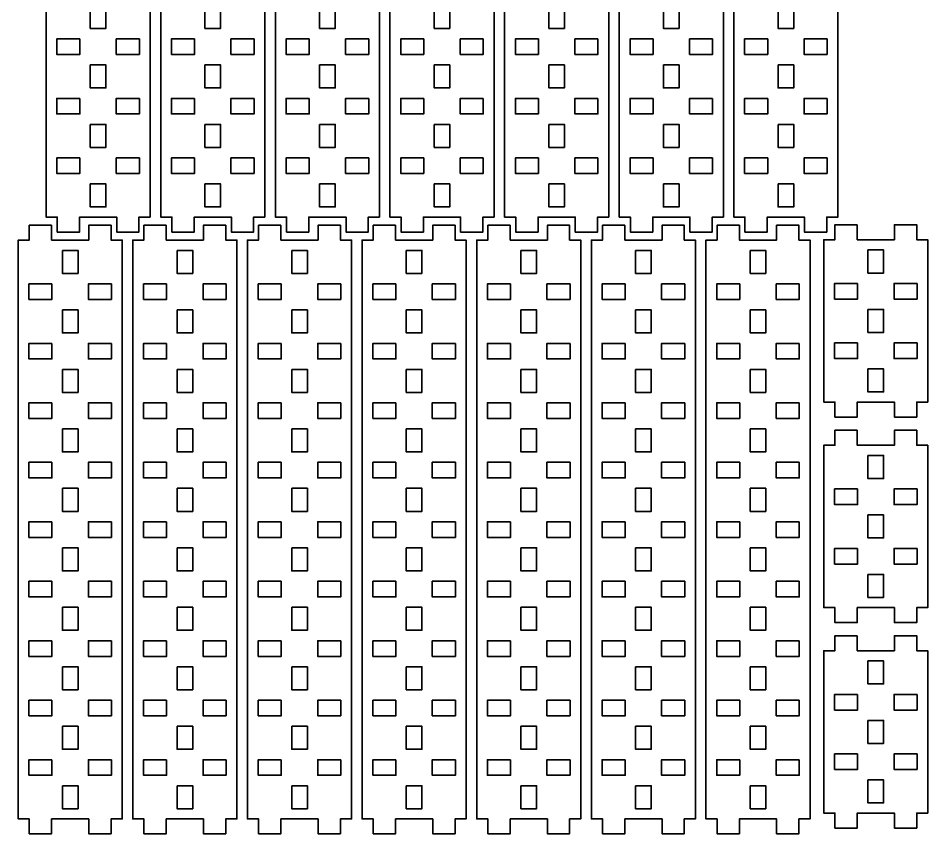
# Model space of a CAD drawing. Header units: inches. Extents: x 0 to 23.8, y 0 to 21.9.
# Drawn here: x 11.58 to 23.82, y 0 to 10.97 of the extents above; entities that cross this region are included whole.
import ezdxf

# ---------------------------------------------------------------- set-up
doc = ezdxf.new("R2010")
doc.units = ezdxf.units.IN
doc.header["$MEASUREMENT"] = 0
doc.layers.add('Layer 1', color=7, linetype='Continuous')

# ---------------------------------------------------------------- blocks, each defined once
blk = doc.blocks.new('block 3')
at = {"layer": 'Layer 1', "color": 7, "lineweight": 35, "true_color": 0xffffff}
for points in [[(19.887, 7.847), (20.097, 7.847), (20.097, 7.537), (19.887, 7.537), (19.887, 7.847)], [(19.747, 7.397), (19.747, 7.187), (19.437, 7.187), (19.437, 7.397), (19.747, 7.397)], [(20.547, 7.397), (20.547, 7.187), (20.237, 7.187), (20.237, 7.397), (20.547, 7.397)], [(19.887, 7.047), (20.097, 7.047), (20.097, 6.737), (19.887, 6.737), (19.887, 7.047)], [(19.747, 6.597), (19.747, 6.387), (19.437, 6.387), (19.437, 6.597), (19.747, 6.597)], [(20.547, 6.597), (20.547, 6.387), (20.237, 6.387), (20.237, 6.597), (20.547, 6.597)], [(19.887, 6.247), (20.097, 6.247), (20.097, 5.937), (19.887, 5.937), (19.887, 6.247)], [(19.747, 5.797), (19.747, 5.587), (19.437, 5.587), (19.437, 5.797), (19.747, 5.797)], [(20.547, 5.797), (20.547, 5.587), (20.237, 5.587), (20.237, 5.797), (20.547, 5.797)], [(19.887, 5.447), (20.097, 5.447), (20.097, 5.137), (19.887, 5.137), (19.887, 5.447)], [(19.747, 4.997), (19.747, 4.787), (19.437, 4.787), (19.437, 4.997), (19.747, 4.997)], [(20.547, 4.997), (20.547, 4.787), (20.237, 4.787), (20.237, 4.997), (20.547, 4.997)], [(19.887, 4.647), (20.097, 4.647), (20.097, 4.337), (19.887, 4.337), (19.887, 4.647)], [(19.747, 4.197), (19.747, 3.987), (19.437, 3.987), (19.437, 4.197), (19.747, 4.197)], [(20.547, 4.197), (20.547, 3.987), (20.237, 3.987), (20.237, 4.197), (20.547, 4.197)], [(19.887, 3.847), (20.097, 3.847), (20.097, 3.537), (19.887, 3.537), (19.887, 3.847)], [(19.747, 3.397), (19.747, 3.187), (19.437, 3.187), (19.437, 3.397), (19.747, 3.397)], [(20.547, 3.397), (20.547, 3.187), (20.237, 3.187), (20.237, 3.397), (20.547, 3.397)], [(19.887, 3.047), (20.097, 3.047), (20.097, 2.737), (19.887, 2.737), (19.887, 3.047)], [(19.747, 2.597), (19.747, 2.387), (19.437, 2.387), (19.437, 2.597), (19.747, 2.597)], [(20.547, 2.597), (20.547, 2.387), (20.237, 2.387), (20.237, 2.597), (20.547, 2.597)], [(19.887, 2.247), (20.097, 2.247), (20.097, 1.937), (19.887, 1.937), (19.887, 2.247)], [(19.747, 1.797), (19.747, 1.587), (19.437, 1.587), (19.437, 1.797), (19.747, 1.797)], [(20.547, 1.797), (20.547, 1.587), (20.237, 1.587), (20.237, 1.797), (20.547, 1.797)], [(19.887, 1.447), (20.097, 1.447), (20.097, 1.137), (19.887, 1.137), (19.887, 1.447)], [(19.747, 0.997), (19.747, 0.787), (19.437, 0.787), (19.437, 0.997), (19.747, 0.997)], [(20.547, 0.997), (20.547, 0.787), (20.237, 0.787), (20.237, 0.997), (20.547, 0.997)], [(19.887, 0.647), (20.097, 0.647), (20.097, 0.337), (19.887, 0.337), (19.887, 0.647)]]:
    blk.add_lwpolyline(points, dxfattribs=at)
blk = doc.blocks.new('block 2')
at = {"layer": 'Layer 1', "color": 7, "lineweight": 35, "true_color": 0xffffff}
blk.add_lwpolyline([(19.742, 8.185), (19.442, 8.185), (19.442, 7.985), (19.292, 7.985), (19.292, 0.2), (19.442, 0.2), (19.442, 0), (19.742, 0), (19.742, 0.2), (20.242, 0.2), (20.242, 0), (20.542, 0), (20.542, 0.2), (20.692, 0.2), (20.692, 7.985), (20.542, 7.985), (20.542, 8.185), (20.242, 8.185), (20.242, 7.985), (19.742, 7.985), (19.742, 8.185)], dxfattribs=at)
at = {"layer": 'Layer 1'}
blk.add_blockref('block 3', (0, 0), dxfattribs=at)
blk = doc.blocks.new('block 5')
at = {"layer": 'Layer 1', "color": 7, "lineweight": 35, "true_color": 0xffffff}
for points in [[(18.345, 7.847), (18.555, 7.847), (18.555, 7.537), (18.345, 7.537), (18.345, 7.847)], [(18.205, 7.397), (18.205, 7.187), (17.895, 7.187), (17.895, 7.397), (18.205, 7.397)], [(19.005, 7.397), (19.005, 7.187), (18.695, 7.187), (18.695, 7.397), (19.005, 7.397)], [(18.345, 7.047), (18.555, 7.047), (18.555, 6.737), (18.345, 6.737), (18.345, 7.047)], [(18.205, 6.597), (18.205, 6.387), (17.895, 6.387), (17.895, 6.597), (18.205, 6.597)], [(19.005, 6.597), (19.005, 6.387), (18.695, 6.387), (18.695, 6.597), (19.005, 6.597)], [(18.345, 6.247), (18.555, 6.247), (18.555, 5.937), (18.345, 5.937), (18.345, 6.247)], [(18.205, 5.797), (18.205, 5.587), (17.895, 5.587), (17.895, 5.797), (18.205, 5.797)], [(19.005, 5.797), (19.005, 5.587), (18.695, 5.587), (18.695, 5.797), (19.005, 5.797)], [(18.345, 5.447), (18.555, 5.447), (18.555, 5.137), (18.345, 5.137), (18.345, 5.447)], [(18.205, 4.997), (18.205, 4.787), (17.895, 4.787), (17.895, 4.997), (18.205, 4.997)], [(19.005, 4.997), (19.005, 4.787), (18.695, 4.787), (18.695, 4.997), (19.005, 4.997)], [(18.345, 4.647), (18.555, 4.647), (18.555, 4.337), (18.345, 4.337), (18.345, 4.647)], [(18.205, 4.197), (18.205, 3.987), (17.895, 3.987), (17.895, 4.197), (18.205, 4.197)], [(19.005, 4.197), (19.005, 3.987), (18.695, 3.987), (18.695, 4.197), (19.005, 4.197)], [(18.345, 3.847), (18.555, 3.847), (18.555, 3.537), (18.345, 3.537), (18.345, 3.847)], [(18.205, 3.397), (18.205, 3.187), (17.895, 3.187), (17.895, 3.397), (18.205, 3.397)], [(19.005, 3.397), (19.005, 3.187), (18.695, 3.187), (18.695, 3.397), (19.005, 3.397)], [(18.345, 3.047), (18.555, 3.047), (18.555, 2.737), (18.345, 2.737), (18.345, 3.047)], [(18.205, 2.597), (18.205, 2.387), (17.895, 2.387), (17.895, 2.597), (18.205, 2.597)], [(19.005, 2.597), (19.005, 2.387), (18.695, 2.387), (18.695, 2.597), (19.005, 2.597)], [(18.345, 2.247), (18.555, 2.247), (18.555, 1.937), (18.345, 1.937), (18.345, 2.247)], [(18.205, 1.797), (18.205, 1.587), (17.895, 1.587), (17.895, 1.797), (18.205, 1.797)], [(19.005, 1.797), (19.005, 1.587), (18.695, 1.587), (18.695, 1.797), (19.005, 1.797)], [(18.345, 1.447), (18.555, 1.447), (18.555, 1.137), (18.345, 1.137), (18.345, 1.447)], [(18.205, 0.997), (18.205, 0.787), (17.895, 0.787), (17.895, 0.997), (18.205, 0.997)], [(19.005, 0.997), (19.005, 0.787), (18.695, 0.787), (18.695, 0.997), (19.005, 0.997)], [(18.345, 0.647), (18.555, 0.647), (18.555, 0.337), (18.345, 0.337), (18.345, 0.647)]]:
    blk.add_lwpolyline(points, dxfattribs=at)
blk = doc.blocks.new('block 4')
at = {"layer": 'Layer 1', "color": 7, "lineweight": 35, "true_color": 0xffffff}
blk.add_lwpolyline([(18.2, 8.185), (17.9, 8.185), (17.9, 7.985), (17.75, 7.985), (17.75, 0.2), (17.9, 0.2), (17.9, 0), (18.2, 0), (18.2, 0.2), (18.7, 0.2), (18.7, 0), (19, 0), (19, 0.2), (19.15, 0.2), (19.15, 7.985), (19, 7.985), (19, 8.185), (18.7, 8.185), (18.7, 7.985), (18.2, 7.985), (18.2, 8.185)], dxfattribs=at)
at = {"layer": 'Layer 1'}
blk.add_blockref('block 5', (0, 0), dxfattribs=at)
blk = doc.blocks.new('block 7')
at = {"layer": 'Layer 1', "color": 7, "lineweight": 35, "true_color": 0xffffff}
for points in [[(20.262, 15.142), (20.472, 15.142), (20.472, 14.832), (20.262, 14.832), (20.262, 15.142)], [(20.122, 14.692), (20.122, 14.482), (19.812, 14.482), (19.812, 14.692), (20.122, 14.692)], [(20.922, 14.692), (20.922, 14.482), (20.612, 14.482), (20.612, 14.692), (20.922, 14.692)], [(20.262, 14.342), (20.472, 14.342), (20.472, 14.032), (20.262, 14.032), (20.262, 14.342)], [(20.122, 13.892), (20.122, 13.682), (19.812, 13.682), (19.812, 13.892), (20.122, 13.892)], [(20.922, 13.892), (20.922, 13.682), (20.612, 13.682), (20.612, 13.892), (20.922, 13.892)], [(20.262, 13.542), (20.472, 13.542), (20.472, 13.232), (20.262, 13.232), (20.262, 13.542)], [(20.122, 13.092), (20.122, 12.882), (19.812, 12.882), (19.812, 13.092), (20.122, 13.092)], [(20.922, 13.092), (20.922, 12.882), (20.612, 12.882), (20.612, 13.092), (20.922, 13.092)], [(20.262, 12.742), (20.472, 12.742), (20.472, 12.432), (20.262, 12.432), (20.262, 12.742)], [(20.122, 12.292), (20.122, 12.082), (19.812, 12.082), (19.812, 12.292), (20.122, 12.292)], [(20.922, 12.292), (20.922, 12.082), (20.612, 12.082), (20.612, 12.292), (20.922, 12.292)], [(20.262, 11.942), (20.472, 11.942), (20.472, 11.632), (20.262, 11.632), (20.262, 11.942)], [(20.122, 11.492), (20.122, 11.282), (19.812, 11.282), (19.812, 11.492), (20.122, 11.492)], [(20.922, 11.492), (20.922, 11.282), (20.612, 11.282), (20.612, 11.492), (20.922, 11.492)], [(20.262, 11.142), (20.472, 11.142), (20.472, 10.832), (20.262, 10.832), (20.262, 11.142)], [(20.122, 10.692), (20.122, 10.482), (19.812, 10.482), (19.812, 10.692), (20.122, 10.692)], [(20.922, 10.692), (20.922, 10.482), (20.612, 10.482), (20.612, 10.692), (20.922, 10.692)], [(20.262, 10.342), (20.472, 10.342), (20.472, 10.032), (20.262, 10.032), (20.262, 10.342)], [(20.122, 9.892), (20.122, 9.682), (19.812, 9.682), (19.812, 9.892), (20.122, 9.892)], [(20.922, 9.892), (20.922, 9.682), (20.612, 9.682), (20.612, 9.892), (20.922, 9.892)], [(20.262, 9.542), (20.472, 9.542), (20.472, 9.232), (20.262, 9.232), (20.262, 9.542)], [(20.122, 9.092), (20.122, 8.882), (19.812, 8.882), (19.812, 9.092), (20.122, 9.092)], [(20.922, 9.092), (20.922, 8.882), (20.612, 8.882), (20.612, 9.092), (20.922, 9.092)], [(20.262, 8.742), (20.472, 8.742), (20.472, 8.432), (20.262, 8.432), (20.262, 8.742)]]:
    blk.add_lwpolyline(points, dxfattribs=at)
blk = doc.blocks.new('block 6')
at = {"layer": 'Layer 1', "color": 7, "lineweight": 35, "true_color": 0xffffff}
blk.add_lwpolyline([(20.117, 15.479), (19.817, 15.479), (19.817, 15.279), (19.667, 15.279), (19.667, 8.294), (19.817, 8.294), (19.817, 8.094), (20.117, 8.094), (20.117, 8.294), (20.617, 8.294), (20.617, 8.094), (20.917, 8.094), (20.917, 8.294), (21.067, 8.294), (21.067, 15.279), (20.917, 15.279), (20.917, 15.479), (20.617, 15.479), (20.617, 15.279), (20.117, 15.279), (20.117, 15.479)], dxfattribs=at)
at = {"layer": 'Layer 1'}
blk.add_blockref('block 7', (0, 0), dxfattribs=at)
blk = doc.blocks.new('block 9')
at = {"layer": 'Layer 1', "color": 7, "lineweight": 35, "true_color": 0xffffff}
for points in [[(18.72, 15.142), (18.93, 15.142), (18.93, 14.832), (18.72, 14.832), (18.72, 15.142)], [(18.58, 14.692), (18.58, 14.482), (18.27, 14.482), (18.27, 14.692), (18.58, 14.692)], [(19.38, 14.692), (19.38, 14.482), (19.07, 14.482), (19.07, 14.692), (19.38, 14.692)], [(18.72, 14.342), (18.93, 14.342), (18.93, 14.032), (18.72, 14.032), (18.72, 14.342)], [(18.58, 13.892), (18.58, 13.682), (18.27, 13.682), (18.27, 13.892), (18.58, 13.892)], [(19.38, 13.892), (19.38, 13.682), (19.07, 13.682), (19.07, 13.892), (19.38, 13.892)], [(18.72, 13.542), (18.93, 13.542), (18.93, 13.232), (18.72, 13.232), (18.72, 13.542)], [(18.58, 13.092), (18.58, 12.882), (18.27, 12.882), (18.27, 13.092), (18.58, 13.092)], [(19.38, 13.092), (19.38, 12.882), (19.07, 12.882), (19.07, 13.092), (19.38, 13.092)], [(18.72, 12.742), (18.93, 12.742), (18.93, 12.432), (18.72, 12.432), (18.72, 12.742)], [(18.58, 12.292), (18.58, 12.082), (18.27, 12.082), (18.27, 12.292), (18.58, 12.292)], [(19.38, 12.292), (19.38, 12.082), (19.07, 12.082), (19.07, 12.292), (19.38, 12.292)], [(18.72, 11.942), (18.93, 11.942), (18.93, 11.632), (18.72, 11.632), (18.72, 11.942)], [(18.58, 11.492), (18.58, 11.282), (18.27, 11.282), (18.27, 11.492), (18.58, 11.492)], [(19.38, 11.492), (19.38, 11.282), (19.07, 11.282), (19.07, 11.492), (19.38, 11.492)], [(18.72, 11.142), (18.93, 11.142), (18.93, 10.832), (18.72, 10.832), (18.72, 11.142)], [(18.58, 10.692), (18.58, 10.482), (18.27, 10.482), (18.27, 10.692), (18.58, 10.692)], [(19.38, 10.692), (19.38, 10.482), (19.07, 10.482), (19.07, 10.692), (19.38, 10.692)], [(18.72, 10.342), (18.93, 10.342), (18.93, 10.032), (18.72, 10.032), (18.72, 10.342)], [(18.58, 9.892), (18.58, 9.682), (18.27, 9.682), (18.27, 9.892), (18.58, 9.892)], [(19.38, 9.892), (19.38, 9.682), (19.07, 9.682), (19.07, 9.892), (19.38, 9.892)], [(18.72, 9.542), (18.93, 9.542), (18.93, 9.232), (18.72, 9.232), (18.72, 9.542)], [(18.58, 9.092), (18.58, 8.882), (18.27, 8.882), (18.27, 9.092), (18.58, 9.092)], [(19.38, 9.092), (19.38, 8.882), (19.07, 8.882), (19.07, 9.092), (19.38, 9.092)], [(18.72, 8.742), (18.93, 8.742), (18.93, 8.432), (18.72, 8.432), (18.72, 8.742)]]:
    blk.add_lwpolyline(points, dxfattribs=at)
blk = doc.blocks.new('block 8')
at = {"layer": 'Layer 1', "color": 7, "lineweight": 35, "true_color": 0xffffff}
blk.add_lwpolyline([(18.575, 15.479), (18.275, 15.479), (18.275, 15.279), (18.125, 15.279), (18.125, 8.294), (18.275, 8.294), (18.275, 8.094), (18.575, 8.094), (18.575, 8.294), (19.075, 8.294), (19.075, 8.094), (19.375, 8.094), (19.375, 8.294), (19.525, 8.294), (19.525, 15.279), (19.375, 15.279), (19.375, 15.479), (19.075, 15.479), (19.075, 15.279), (18.575, 15.279), (18.575, 15.479)], dxfattribs=at)
at = {"layer": 'Layer 1'}
blk.add_blockref('block 9', (0, 0), dxfattribs=at)
blk = doc.blocks.new('block 85')
at = {"layer": 'Layer 1', "color": 7, "lineweight": 35, "true_color": 0xffffff}
for points in [[(16.803, 7.847), (17.013, 7.847), (17.013, 7.537), (16.803, 7.537), (16.803, 7.847)], [(16.663, 7.397), (16.663, 7.187), (16.353, 7.187), (16.353, 7.397), (16.663, 7.397)], [(17.463, 7.397), (17.463, 7.187), (17.153, 7.187), (17.153, 7.397), (17.463, 7.397)], [(16.803, 7.047), (17.013, 7.047), (17.013, 6.737), (16.803, 6.737), (16.803, 7.047)], [(16.663, 6.597), (16.663, 6.387), (16.353, 6.387), (16.353, 6.597), (16.663, 6.597)], [(17.463, 6.597), (17.463, 6.387), (17.153, 6.387), (17.153, 6.597), (17.463, 6.597)], [(16.803, 6.247), (17.013, 6.247), (17.013, 5.937), (16.803, 5.937), (16.803, 6.247)], [(16.663, 5.797), (16.663, 5.587), (16.353, 5.587), (16.353, 5.797), (16.663, 5.797)], [(17.463, 5.797), (17.463, 5.587), (17.153, 5.587), (17.153, 5.797), (17.463, 5.797)], [(16.803, 5.447), (17.013, 5.447), (17.013, 5.137), (16.803, 5.137), (16.803, 5.447)], [(16.663, 4.997), (16.663, 4.787), (16.353, 4.787), (16.353, 4.997), (16.663, 4.997)], [(17.463, 4.997), (17.463, 4.787), (17.153, 4.787), (17.153, 4.997), (17.463, 4.997)], [(16.803, 4.647), (17.013, 4.647), (17.013, 4.337), (16.803, 4.337), (16.803, 4.647)], [(16.663, 4.197), (16.663, 3.987), (16.353, 3.987), (16.353, 4.197), (16.663, 4.197)], [(17.463, 4.197), (17.463, 3.987), (17.153, 3.987), (17.153, 4.197), (17.463, 4.197)], [(16.803, 3.847), (17.013, 3.847), (17.013, 3.537), (16.803, 3.537), (16.803, 3.847)], [(16.663, 3.397), (16.663, 3.187), (16.353, 3.187), (16.353, 3.397), (16.663, 3.397)], [(17.463, 3.397), (17.463, 3.187), (17.153, 3.187), (17.153, 3.397), (17.463, 3.397)], [(16.803, 3.047), (17.013, 3.047), (17.013, 2.737), (16.803, 2.737), (16.803, 3.047)], [(16.663, 2.597), (16.663, 2.387), (16.353, 2.387), (16.353, 2.597), (16.663, 2.597)], [(17.463, 2.597), (17.463, 2.387), (17.153, 2.387), (17.153, 2.597), (17.463, 2.597)], [(16.803, 2.247), (17.013, 2.247), (17.013, 1.937), (16.803, 1.937), (16.803, 2.247)], [(16.663, 1.797), (16.663, 1.587), (16.353, 1.587), (16.353, 1.797), (16.663, 1.797)], [(17.463, 1.797), (17.463, 1.587), (17.153, 1.587), (17.153, 1.797), (17.463, 1.797)], [(16.803, 1.447), (17.013, 1.447), (17.013, 1.137), (16.803, 1.137), (16.803, 1.447)], [(16.663, 0.997), (16.663, 0.787), (16.353, 0.787), (16.353, 0.997), (16.663, 0.997)], [(17.463, 0.997), (17.463, 0.787), (17.153, 0.787), (17.153, 0.997), (17.463, 0.997)], [(16.803, 0.647), (17.013, 0.647), (17.013, 0.337), (16.803, 0.337), (16.803, 0.647)]]:
    blk.add_lwpolyline(points, dxfattribs=at)
blk = doc.blocks.new('block 84')
at = {"layer": 'Layer 1', "color": 7, "lineweight": 35, "true_color": 0xffffff}
blk.add_lwpolyline([(16.658, 8.185), (16.358, 8.185), (16.358, 7.985), (16.208, 7.985), (16.208, 0.2), (16.358, 0.2), (16.358, 0), (16.658, 0), (16.658, 0.2), (17.158, 0.2), (17.158, 0), (17.458, 0), (17.458, 0.2), (17.608, 0.2), (17.608, 7.985), (17.458, 7.985), (17.458, 8.185), (17.158, 8.185), (17.158, 7.985), (16.658, 7.985), (16.658, 8.185)], dxfattribs=at)
at = {"layer": 'Layer 1'}
blk.add_blockref('block 85', (0, 0), dxfattribs=at)
blk = doc.blocks.new('block 87')
at = {"layer": 'Layer 1', "color": 7, "lineweight": 35, "true_color": 0xffffff}
for points in [[(15.262, 7.847), (15.472, 7.847), (15.472, 7.537), (15.262, 7.537), (15.262, 7.847)], [(15.122, 7.397), (15.122, 7.187), (14.812, 7.187), (14.812, 7.397), (15.122, 7.397)], [(15.922, 7.397), (15.922, 7.187), (15.612, 7.187), (15.612, 7.397), (15.922, 7.397)], [(15.262, 7.047), (15.472, 7.047), (15.472, 6.737), (15.262, 6.737), (15.262, 7.047)], [(15.122, 6.597), (15.122, 6.387), (14.812, 6.387), (14.812, 6.597), (15.122, 6.597)], [(15.922, 6.597), (15.922, 6.387), (15.612, 6.387), (15.612, 6.597), (15.922, 6.597)], [(15.262, 6.247), (15.472, 6.247), (15.472, 5.937), (15.262, 5.937), (15.262, 6.247)], [(15.122, 5.797), (15.122, 5.587), (14.812, 5.587), (14.812, 5.797), (15.122, 5.797)], [(15.922, 5.797), (15.922, 5.587), (15.612, 5.587), (15.612, 5.797), (15.922, 5.797)], [(15.262, 5.447), (15.472, 5.447), (15.472, 5.137), (15.262, 5.137), (15.262, 5.447)], [(15.122, 4.997), (15.122, 4.787), (14.812, 4.787), (14.812, 4.997), (15.122, 4.997)], [(15.922, 4.997), (15.922, 4.787), (15.612, 4.787), (15.612, 4.997), (15.922, 4.997)], [(15.262, 4.647), (15.472, 4.647), (15.472, 4.337), (15.262, 4.337), (15.262, 4.647)], [(15.122, 4.197), (15.122, 3.987), (14.812, 3.987), (14.812, 4.197), (15.122, 4.197)], [(15.922, 4.197), (15.922, 3.987), (15.612, 3.987), (15.612, 4.197), (15.922, 4.197)], [(15.262, 3.847), (15.472, 3.847), (15.472, 3.537), (15.262, 3.537), (15.262, 3.847)], [(15.122, 3.397), (15.122, 3.187), (14.812, 3.187), (14.812, 3.397), (15.122, 3.397)], [(15.922, 3.397), (15.922, 3.187), (15.612, 3.187), (15.612, 3.397), (15.922, 3.397)], [(15.262, 3.047), (15.472, 3.047), (15.472, 2.737), (15.262, 2.737), (15.262, 3.047)], [(15.122, 2.597), (15.122, 2.387), (14.812, 2.387), (14.812, 2.597), (15.122, 2.597)], [(15.922, 2.597), (15.922, 2.387), (15.612, 2.387), (15.612, 2.597), (15.922, 2.597)], [(15.262, 2.247), (15.472, 2.247), (15.472, 1.937), (15.262, 1.937), (15.262, 2.247)], [(15.122, 1.797), (15.122, 1.587), (14.812, 1.587), (14.812, 1.797), (15.122, 1.797)], [(15.922, 1.797), (15.922, 1.587), (15.612, 1.587), (15.612, 1.797), (15.922, 1.797)], [(15.262, 1.447), (15.472, 1.447), (15.472, 1.137), (15.262, 1.137), (15.262, 1.447)], [(15.122, 0.997), (15.122, 0.787), (14.812, 0.787), (14.812, 0.997), (15.122, 0.997)], [(15.922, 0.997), (15.922, 0.787), (15.612, 0.787), (15.612, 0.997), (15.922, 0.997)], [(15.262, 0.647), (15.472, 0.647), (15.472, 0.337), (15.262, 0.337), (15.262, 0.647)]]:
    blk.add_lwpolyline(points, dxfattribs=at)
blk = doc.blocks.new('block 86')
at = {"layer": 'Layer 1', "color": 7, "lineweight": 35, "true_color": 0xffffff}
blk.add_lwpolyline([(15.117, 8.185), (14.817, 8.185), (14.817, 7.985), (14.667, 7.985), (14.667, 0.2), (14.817, 0.2), (14.817, 0), (15.117, 0), (15.117, 0.2), (15.617, 0.2), (15.617, 0), (15.917, 0), (15.917, 0.2), (16.067, 0.2), (16.067, 7.985), (15.917, 7.985), (15.917, 8.185), (15.617, 8.185), (15.617, 7.985), (15.117, 7.985), (15.117, 8.185)], dxfattribs=at)
at = {"layer": 'Layer 1'}
blk.add_blockref('block 87', (0, 0), dxfattribs=at)
blk = doc.blocks.new('block 89')
at = {"layer": 'Layer 1', "color": 7, "lineweight": 35, "true_color": 0xffffff}
for points in [[(17.178, 15.142), (17.388, 15.142), (17.388, 14.832), (17.178, 14.832), (17.178, 15.142)], [(17.038, 14.692), (17.038, 14.482), (16.728, 14.482), (16.728, 14.692), (17.038, 14.692)], [(17.838, 14.692), (17.838, 14.482), (17.528, 14.482), (17.528, 14.692), (17.838, 14.692)], [(17.178, 14.342), (17.388, 14.342), (17.388, 14.032), (17.178, 14.032), (17.178, 14.342)], [(17.038, 13.892), (17.038, 13.682), (16.728, 13.682), (16.728, 13.892), (17.038, 13.892)], [(17.838, 13.892), (17.838, 13.682), (17.528, 13.682), (17.528, 13.892), (17.838, 13.892)], [(17.178, 13.542), (17.388, 13.542), (17.388, 13.232), (17.178, 13.232), (17.178, 13.542)], [(17.038, 13.092), (17.038, 12.882), (16.728, 12.882), (16.728, 13.092), (17.038, 13.092)], [(17.838, 13.092), (17.838, 12.882), (17.528, 12.882), (17.528, 13.092), (17.838, 13.092)], [(17.178, 12.742), (17.388, 12.742), (17.388, 12.432), (17.178, 12.432), (17.178, 12.742)], [(17.038, 12.292), (17.038, 12.082), (16.728, 12.082), (16.728, 12.292), (17.038, 12.292)], [(17.838, 12.292), (17.838, 12.082), (17.528, 12.082), (17.528, 12.292), (17.838, 12.292)], [(17.178, 11.942), (17.388, 11.942), (17.388, 11.632), (17.178, 11.632), (17.178, 11.942)], [(17.038, 11.492), (17.038, 11.282), (16.728, 11.282), (16.728, 11.492), (17.038, 11.492)], [(17.838, 11.492), (17.838, 11.282), (17.528, 11.282), (17.528, 11.492), (17.838, 11.492)], [(17.178, 11.142), (17.388, 11.142), (17.388, 10.832), (17.178, 10.832), (17.178, 11.142)], [(17.038, 10.692), (17.038, 10.482), (16.728, 10.482), (16.728, 10.692), (17.038, 10.692)], [(17.838, 10.692), (17.838, 10.482), (17.528, 10.482), (17.528, 10.692), (17.838, 10.692)], [(17.178, 10.342), (17.388, 10.342), (17.388, 10.032), (17.178, 10.032), (17.178, 10.342)], [(17.038, 9.892), (17.038, 9.682), (16.728, 9.682), (16.728, 9.892), (17.038, 9.892)], [(17.838, 9.892), (17.838, 9.682), (17.528, 9.682), (17.528, 9.892), (17.838, 9.892)], [(17.178, 9.542), (17.388, 9.542), (17.388, 9.232), (17.178, 9.232), (17.178, 9.542)], [(17.038, 9.092), (17.038, 8.882), (16.728, 8.882), (16.728, 9.092), (17.038, 9.092)], [(17.838, 9.092), (17.838, 8.882), (17.528, 8.882), (17.528, 9.092), (17.838, 9.092)], [(17.178, 8.742), (17.388, 8.742), (17.388, 8.432), (17.178, 8.432), (17.178, 8.742)]]:
    blk.add_lwpolyline(points, dxfattribs=at)
blk = doc.blocks.new('block 88')
at = {"layer": 'Layer 1', "color": 7, "lineweight": 35, "true_color": 0xffffff}
blk.add_lwpolyline([(17.033, 15.479), (16.733, 15.479), (16.733, 15.279), (16.583, 15.279), (16.583, 8.294), (16.733, 8.294), (16.733, 8.094), (17.033, 8.094), (17.033, 8.294), (17.533, 8.294), (17.533, 8.094), (17.833, 8.094), (17.833, 8.294), (17.983, 8.294), (17.983, 15.279), (17.833, 15.279), (17.833, 15.479), (17.533, 15.479), (17.533, 15.279), (17.033, 15.279), (17.033, 15.479)], dxfattribs=at)
at = {"layer": 'Layer 1'}
blk.add_blockref('block 89', (0, 0), dxfattribs=at)
blk = doc.blocks.new('block 91')
at = {"layer": 'Layer 1', "color": 7, "lineweight": 35, "true_color": 0xffffff}
for points in [[(15.637, 15.142), (15.847, 15.142), (15.847, 14.832), (15.637, 14.832), (15.637, 15.142)], [(15.497, 14.692), (15.497, 14.482), (15.187, 14.482), (15.187, 14.692), (15.497, 14.692)], [(16.297, 14.692), (16.297, 14.482), (15.987, 14.482), (15.987, 14.692), (16.297, 14.692)], [(15.637, 14.342), (15.847, 14.342), (15.847, 14.032), (15.637, 14.032), (15.637, 14.342)], [(15.497, 13.892), (15.497, 13.682), (15.187, 13.682), (15.187, 13.892), (15.497, 13.892)], [(16.297, 13.892), (16.297, 13.682), (15.987, 13.682), (15.987, 13.892), (16.297, 13.892)], [(15.637, 13.542), (15.847, 13.542), (15.847, 13.232), (15.637, 13.232), (15.637, 13.542)], [(15.497, 13.092), (15.497, 12.882), (15.187, 12.882), (15.187, 13.092), (15.497, 13.092)], [(16.297, 13.092), (16.297, 12.882), (15.987, 12.882), (15.987, 13.092), (16.297, 13.092)], [(15.637, 12.742), (15.847, 12.742), (15.847, 12.432), (15.637, 12.432), (15.637, 12.742)], [(15.497, 12.292), (15.497, 12.082), (15.187, 12.082), (15.187, 12.292), (15.497, 12.292)], [(16.297, 12.292), (16.297, 12.082), (15.987, 12.082), (15.987, 12.292), (16.297, 12.292)], [(15.637, 11.942), (15.847, 11.942), (15.847, 11.632), (15.637, 11.632), (15.637, 11.942)], [(15.497, 11.492), (15.497, 11.282), (15.187, 11.282), (15.187, 11.492), (15.497, 11.492)], [(16.297, 11.492), (16.297, 11.282), (15.987, 11.282), (15.987, 11.492), (16.297, 11.492)], [(15.637, 11.142), (15.847, 11.142), (15.847, 10.832), (15.637, 10.832), (15.637, 11.142)], [(15.497, 10.692), (15.497, 10.482), (15.187, 10.482), (15.187, 10.692), (15.497, 10.692)], [(16.297, 10.692), (16.297, 10.482), (15.987, 10.482), (15.987, 10.692), (16.297, 10.692)], [(15.637, 10.342), (15.847, 10.342), (15.847, 10.032), (15.637, 10.032), (15.637, 10.342)], [(15.497, 9.892), (15.497, 9.682), (15.187, 9.682), (15.187, 9.892), (15.497, 9.892)], [(16.297, 9.892), (16.297, 9.682), (15.987, 9.682), (15.987, 9.892), (16.297, 9.892)], [(15.637, 9.542), (15.847, 9.542), (15.847, 9.232), (15.637, 9.232), (15.637, 9.542)], [(15.497, 9.092), (15.497, 8.882), (15.187, 8.882), (15.187, 9.092), (15.497, 9.092)], [(16.297, 9.092), (16.297, 8.882), (15.987, 8.882), (15.987, 9.092), (16.297, 9.092)], [(15.637, 8.742), (15.847, 8.742), (15.847, 8.432), (15.637, 8.432), (15.637, 8.742)]]:
    blk.add_lwpolyline(points, dxfattribs=at)
blk = doc.blocks.new('block 90')
at = {"layer": 'Layer 1', "color": 7, "lineweight": 35, "true_color": 0xffffff}
blk.add_lwpolyline([(15.492, 15.479), (15.192, 15.479), (15.192, 15.279), (15.042, 15.279), (15.042, 8.294), (15.192, 8.294), (15.192, 8.094), (15.492, 8.094), (15.492, 8.294), (15.992, 8.294), (15.992, 8.094), (16.292, 8.094), (16.292, 8.294), (16.442, 8.294), (16.442, 15.279), (16.292, 15.279), (16.292, 15.479), (15.992, 15.479), (15.992, 15.279), (15.492, 15.279), (15.492, 15.479)], dxfattribs=at)
at = {"layer": 'Layer 1'}
blk.add_blockref('block 91', (0, 0), dxfattribs=at)
blk = doc.blocks.new('block 97')
at = {"layer": 'Layer 1', "color": 7, "lineweight": 35, "true_color": 0xffffff}
for points in [[(13.72, 7.847), (13.93, 7.847), (13.93, 7.537), (13.72, 7.537), (13.72, 7.847)], [(13.58, 7.397), (13.58, 7.187), (13.27, 7.187), (13.27, 7.397), (13.58, 7.397)], [(14.38, 7.397), (14.38, 7.187), (14.07, 7.187), (14.07, 7.397), (14.38, 7.397)], [(13.72, 7.047), (13.93, 7.047), (13.93, 6.737), (13.72, 6.737), (13.72, 7.047)], [(13.58, 6.597), (13.58, 6.387), (13.27, 6.387), (13.27, 6.597), (13.58, 6.597)], [(14.38, 6.597), (14.38, 6.387), (14.07, 6.387), (14.07, 6.597), (14.38, 6.597)], [(13.72, 6.247), (13.93, 6.247), (13.93, 5.937), (13.72, 5.937), (13.72, 6.247)], [(13.58, 5.797), (13.58, 5.587), (13.27, 5.587), (13.27, 5.797), (13.58, 5.797)], [(14.38, 5.797), (14.38, 5.587), (14.07, 5.587), (14.07, 5.797), (14.38, 5.797)], [(13.72, 5.447), (13.93, 5.447), (13.93, 5.137), (13.72, 5.137), (13.72, 5.447)], [(13.58, 4.997), (13.58, 4.787), (13.27, 4.787), (13.27, 4.997), (13.58, 4.997)], [(14.38, 4.997), (14.38, 4.787), (14.07, 4.787), (14.07, 4.997), (14.38, 4.997)], [(13.72, 4.647), (13.93, 4.647), (13.93, 4.337), (13.72, 4.337), (13.72, 4.647)], [(13.58, 4.197), (13.58, 3.987), (13.27, 3.987), (13.27, 4.197), (13.58, 4.197)], [(14.38, 4.197), (14.38, 3.987), (14.07, 3.987), (14.07, 4.197), (14.38, 4.197)], [(13.72, 3.847), (13.93, 3.847), (13.93, 3.537), (13.72, 3.537), (13.72, 3.847)], [(13.58, 3.397), (13.58, 3.187), (13.27, 3.187), (13.27, 3.397), (13.58, 3.397)], [(14.38, 3.397), (14.38, 3.187), (14.07, 3.187), (14.07, 3.397), (14.38, 3.397)], [(13.72, 3.047), (13.93, 3.047), (13.93, 2.737), (13.72, 2.737), (13.72, 3.047)], [(13.58, 2.597), (13.58, 2.387), (13.27, 2.387), (13.27, 2.597), (13.58, 2.597)], [(14.38, 2.597), (14.38, 2.387), (14.07, 2.387), (14.07, 2.597), (14.38, 2.597)], [(13.72, 2.247), (13.93, 2.247), (13.93, 1.937), (13.72, 1.937), (13.72, 2.247)], [(13.58, 1.797), (13.58, 1.587), (13.27, 1.587), (13.27, 1.797), (13.58, 1.797)], [(14.38, 1.797), (14.38, 1.587), (14.07, 1.587), (14.07, 1.797), (14.38, 1.797)], [(13.72, 1.447), (13.93, 1.447), (13.93, 1.137), (13.72, 1.137), (13.72, 1.447)], [(13.58, 0.997), (13.58, 0.787), (13.27, 0.787), (13.27, 0.997), (13.58, 0.997)], [(14.38, 0.997), (14.38, 0.787), (14.07, 0.787), (14.07, 0.997), (14.38, 0.997)], [(13.72, 0.647), (13.93, 0.647), (13.93, 0.337), (13.72, 0.337), (13.72, 0.647)]]:
    blk.add_lwpolyline(points, dxfattribs=at)
blk = doc.blocks.new('block 96')
at = {"layer": 'Layer 1', "color": 7, "lineweight": 35, "true_color": 0xffffff}
blk.add_lwpolyline([(13.575, 8.185), (13.275, 8.185), (13.275, 7.985), (13.125, 7.985), (13.125, 0.2), (13.275, 0.2), (13.275, 0), (13.575, 0), (13.575, 0.2), (14.075, 0.2), (14.075, 0), (14.375, 0), (14.375, 0.2), (14.525, 0.2), (14.525, 7.985), (14.375, 7.985), (14.375, 8.185), (14.075, 8.185), (14.075, 7.985), (13.575, 7.985), (13.575, 8.185)], dxfattribs=at)
at = {"layer": 'Layer 1'}
blk.add_blockref('block 97', (0, 0), dxfattribs=at)
blk = doc.blocks.new('block 99')
at = {"layer": 'Layer 1', "color": 7, "lineweight": 35, "true_color": 0xffffff}
for points in [[(14.095, 15.142), (14.305, 15.142), (14.305, 14.832), (14.095, 14.832), (14.095, 15.142)], [(13.955, 14.692), (13.955, 14.482), (13.645, 14.482), (13.645, 14.692), (13.955, 14.692)], [(14.755, 14.692), (14.755, 14.482), (14.445, 14.482), (14.445, 14.692), (14.755, 14.692)], [(14.095, 14.342), (14.305, 14.342), (14.305, 14.032), (14.095, 14.032), (14.095, 14.342)], [(13.955, 13.892), (13.955, 13.682), (13.645, 13.682), (13.645, 13.892), (13.955, 13.892)], [(14.755, 13.892), (14.755, 13.682), (14.445, 13.682), (14.445, 13.892), (14.755, 13.892)], [(14.095, 13.542), (14.305, 13.542), (14.305, 13.232), (14.095, 13.232), (14.095, 13.542)], [(13.955, 13.092), (13.955, 12.882), (13.645, 12.882), (13.645, 13.092), (13.955, 13.092)], [(14.755, 13.092), (14.755, 12.882), (14.445, 12.882), (14.445, 13.092), (14.755, 13.092)], [(14.095, 12.742), (14.305, 12.742), (14.305, 12.432), (14.095, 12.432), (14.095, 12.742)], [(13.955, 12.292), (13.955, 12.082), (13.645, 12.082), (13.645, 12.292), (13.955, 12.292)], [(14.755, 12.292), (14.755, 12.082), (14.445, 12.082), (14.445, 12.292), (14.755, 12.292)], [(14.095, 11.942), (14.305, 11.942), (14.305, 11.632), (14.095, 11.632), (14.095, 11.942)], [(13.955, 11.492), (13.955, 11.282), (13.645, 11.282), (13.645, 11.492), (13.955, 11.492)], [(14.755, 11.492), (14.755, 11.282), (14.445, 11.282), (14.445, 11.492), (14.755, 11.492)], [(14.095, 11.142), (14.305, 11.142), (14.305, 10.832), (14.095, 10.832), (14.095, 11.142)], [(13.955, 10.692), (13.955, 10.482), (13.645, 10.482), (13.645, 10.692), (13.955, 10.692)], [(14.755, 10.692), (14.755, 10.482), (14.445, 10.482), (14.445, 10.692), (14.755, 10.692)], [(14.095, 10.342), (14.305, 10.342), (14.305, 10.032), (14.095, 10.032), (14.095, 10.342)], [(13.955, 9.892), (13.955, 9.682), (13.645, 9.682), (13.645, 9.892), (13.955, 9.892)], [(14.755, 9.892), (14.755, 9.682), (14.445, 9.682), (14.445, 9.892), (14.755, 9.892)], [(14.095, 9.542), (14.305, 9.542), (14.305, 9.232), (14.095, 9.232), (14.095, 9.542)], [(13.955, 9.092), (13.955, 8.882), (13.645, 8.882), (13.645, 9.092), (13.955, 9.092)], [(14.755, 9.092), (14.755, 8.882), (14.445, 8.882), (14.445, 9.092), (14.755, 9.092)], [(14.095, 8.742), (14.305, 8.742), (14.305, 8.432), (14.095, 8.432), (14.095, 8.742)]]:
    blk.add_lwpolyline(points, dxfattribs=at)
blk = doc.blocks.new('block 98')
at = {"layer": 'Layer 1', "color": 7, "lineweight": 35, "true_color": 0xffffff}
blk.add_lwpolyline([(13.95, 15.479), (13.65, 15.479), (13.65, 15.279), (13.5, 15.279), (13.5, 8.294), (13.65, 8.294), (13.65, 8.094), (13.95, 8.094), (13.95, 8.294), (14.45, 8.294), (14.45, 8.094), (14.75, 8.094), (14.75, 8.294), (14.9, 8.294), (14.9, 15.279), (14.75, 15.279), (14.75, 15.479), (14.45, 15.479), (14.45, 15.279), (13.95, 15.279), (13.95, 15.479)], dxfattribs=at)
at = {"layer": 'Layer 1'}
blk.add_blockref('block 99', (0, 0), dxfattribs=at)
blk = doc.blocks.new('block 103')
at = {"layer": 'Layer 1', "color": 7, "lineweight": 35, "true_color": 0xffffff}
for points in [[(12.178, 7.847), (12.388, 7.847), (12.388, 7.537), (12.178, 7.537), (12.178, 7.847)], [(12.038, 7.397), (12.038, 7.187), (11.728, 7.187), (11.728, 7.397), (12.038, 7.397)], [(12.838, 7.397), (12.838, 7.187), (12.528, 7.187), (12.528, 7.397), (12.838, 7.397)], [(12.178, 7.047), (12.388, 7.047), (12.388, 6.737), (12.178, 6.737), (12.178, 7.047)], [(12.038, 6.597), (12.038, 6.387), (11.728, 6.387), (11.728, 6.597), (12.038, 6.597)], [(12.838, 6.597), (12.838, 6.387), (12.528, 6.387), (12.528, 6.597), (12.838, 6.597)], [(12.178, 6.247), (12.388, 6.247), (12.388, 5.937), (12.178, 5.937), (12.178, 6.247)], [(12.038, 5.797), (12.038, 5.587), (11.728, 5.587), (11.728, 5.797), (12.038, 5.797)], [(12.838, 5.797), (12.838, 5.587), (12.528, 5.587), (12.528, 5.797), (12.838, 5.797)], [(12.178, 5.447), (12.388, 5.447), (12.388, 5.137), (12.178, 5.137), (12.178, 5.447)], [(12.038, 4.997), (12.038, 4.787), (11.728, 4.787), (11.728, 4.997), (12.038, 4.997)], [(12.838, 4.997), (12.838, 4.787), (12.528, 4.787), (12.528, 4.997), (12.838, 4.997)], [(12.178, 4.647), (12.388, 4.647), (12.388, 4.337), (12.178, 4.337), (12.178, 4.647)], [(12.038, 4.197), (12.038, 3.987), (11.728, 3.987), (11.728, 4.197), (12.038, 4.197)], [(12.838, 4.197), (12.838, 3.987), (12.528, 3.987), (12.528, 4.197), (12.838, 4.197)], [(12.178, 3.847), (12.388, 3.847), (12.388, 3.537), (12.178, 3.537), (12.178, 3.847)], [(12.038, 3.397), (12.038, 3.187), (11.728, 3.187), (11.728, 3.397), (12.038, 3.397)], [(12.838, 3.397), (12.838, 3.187), (12.528, 3.187), (12.528, 3.397), (12.838, 3.397)], [(12.178, 3.047), (12.388, 3.047), (12.388, 2.737), (12.178, 2.737), (12.178, 3.047)], [(12.038, 2.597), (12.038, 2.387), (11.728, 2.387), (11.728, 2.597), (12.038, 2.597)], [(12.838, 2.597), (12.838, 2.387), (12.528, 2.387), (12.528, 2.597), (12.838, 2.597)], [(12.178, 2.247), (12.388, 2.247), (12.388, 1.937), (12.178, 1.937), (12.178, 2.247)], [(12.038, 1.797), (12.038, 1.587), (11.728, 1.587), (11.728, 1.797), (12.038, 1.797)], [(12.838, 1.797), (12.838, 1.587), (12.528, 1.587), (12.528, 1.797), (12.838, 1.797)], [(12.178, 1.447), (12.388, 1.447), (12.388, 1.137), (12.178, 1.137), (12.178, 1.447)], [(12.038, 0.997), (12.038, 0.787), (11.728, 0.787), (11.728, 0.997), (12.038, 0.997)], [(12.838, 0.997), (12.838, 0.787), (12.528, 0.787), (12.528, 0.997), (12.838, 0.997)], [(12.178, 0.647), (12.388, 0.647), (12.388, 0.337), (12.178, 0.337), (12.178, 0.647)]]:
    blk.add_lwpolyline(points, dxfattribs=at)
blk = doc.blocks.new('block 102')
at = {"layer": 'Layer 1', "color": 7, "lineweight": 35, "true_color": 0xffffff}
blk.add_lwpolyline([(12.033, 8.185), (11.733, 8.185), (11.733, 7.985), (11.583, 7.985), (11.583, 0.2), (11.733, 0.2), (11.733, 0), (12.033, 0), (12.033, 0.2), (12.533, 0.2), (12.533, 0), (12.833, 0), (12.833, 0.2), (12.983, 0.2), (12.983, 7.985), (12.833, 7.985), (12.833, 8.185), (12.533, 8.185), (12.533, 7.985), (12.033, 7.985), (12.033, 8.185)], dxfattribs=at)
at = {"layer": 'Layer 1'}
blk.add_blockref('block 103', (0, 0), dxfattribs=at)
blk = doc.blocks.new('block 105')
at = {"layer": 'Layer 1', "color": 7, "lineweight": 35, "true_color": 0xffffff}
for points in [[(12.553, 15.142), (12.763, 15.142), (12.763, 14.832), (12.553, 14.832), (12.553, 15.142)], [(12.413, 14.692), (12.413, 14.482), (12.103, 14.482), (12.103, 14.692), (12.413, 14.692)], [(13.213, 14.692), (13.213, 14.482), (12.903, 14.482), (12.903, 14.692), (13.213, 14.692)], [(12.553, 14.342), (12.763, 14.342), (12.763, 14.032), (12.553, 14.032), (12.553, 14.342)], [(12.413, 13.892), (12.413, 13.682), (12.103, 13.682), (12.103, 13.892), (12.413, 13.892)], [(13.213, 13.892), (13.213, 13.682), (12.903, 13.682), (12.903, 13.892), (13.213, 13.892)], [(12.553, 13.542), (12.763, 13.542), (12.763, 13.232), (12.553, 13.232), (12.553, 13.542)], [(12.413, 13.092), (12.413, 12.882), (12.103, 12.882), (12.103, 13.092), (12.413, 13.092)], [(13.213, 13.092), (13.213, 12.882), (12.903, 12.882), (12.903, 13.092), (13.213, 13.092)], [(12.553, 12.742), (12.763, 12.742), (12.763, 12.432), (12.553, 12.432), (12.553, 12.742)], [(12.413, 12.292), (12.413, 12.082), (12.103, 12.082), (12.103, 12.292), (12.413, 12.292)], [(13.213, 12.292), (13.213, 12.082), (12.903, 12.082), (12.903, 12.292), (13.213, 12.292)], [(12.553, 11.942), (12.763, 11.942), (12.763, 11.632), (12.553, 11.632), (12.553, 11.942)], [(12.413, 11.492), (12.413, 11.282), (12.103, 11.282), (12.103, 11.492), (12.413, 11.492)], [(13.213, 11.492), (13.213, 11.282), (12.903, 11.282), (12.903, 11.492), (13.213, 11.492)], [(12.553, 11.142), (12.763, 11.142), (12.763, 10.832), (12.553, 10.832), (12.553, 11.142)], [(12.413, 10.692), (12.413, 10.482), (12.103, 10.482), (12.103, 10.692), (12.413, 10.692)], [(13.213, 10.692), (13.213, 10.482), (12.903, 10.482), (12.903, 10.692), (13.213, 10.692)], [(12.553, 10.342), (12.763, 10.342), (12.763, 10.032), (12.553, 10.032), (12.553, 10.342)], [(12.413, 9.892), (12.413, 9.682), (12.103, 9.682), (12.103, 9.892), (12.413, 9.892)], [(13.213, 9.892), (13.213, 9.682), (12.903, 9.682), (12.903, 9.892), (13.213, 9.892)], [(12.553, 9.542), (12.763, 9.542), (12.763, 9.232), (12.553, 9.232), (12.553, 9.542)], [(12.413, 9.092), (12.413, 8.882), (12.103, 8.882), (12.103, 9.092), (12.413, 9.092)], [(13.213, 9.092), (13.213, 8.882), (12.903, 8.882), (12.903, 9.092), (13.213, 9.092)], [(12.553, 8.742), (12.763, 8.742), (12.763, 8.432), (12.553, 8.432), (12.553, 8.742)]]:
    blk.add_lwpolyline(points, dxfattribs=at)
blk = doc.blocks.new('block 104')
at = {"layer": 'Layer 1', "color": 7, "lineweight": 35, "true_color": 0xffffff}
blk.add_lwpolyline([(12.408, 15.479), (12.108, 15.479), (12.108, 15.279), (11.958, 15.279), (11.958, 8.294), (12.108, 8.294), (12.108, 8.094), (12.408, 8.094), (12.408, 8.294), (12.908, 8.294), (12.908, 8.094), (13.208, 8.094), (13.208, 8.294), (13.358, 8.294), (13.358, 15.279), (13.208, 15.279), (13.208, 15.479), (12.908, 15.479), (12.908, 15.279), (12.408, 15.279), (12.408, 15.479)], dxfattribs=at)
at = {"layer": 'Layer 1'}
blk.add_blockref('block 105', (0, 0), dxfattribs=at)
blk = doc.blocks.new('block 109')
at = {"layer": 'Layer 1', "color": 7, "lineweight": 35, "true_color": 0xffffff}
for points in [[(21.428, 7.847), (21.638, 7.847), (21.638, 7.537), (21.428, 7.537), (21.428, 7.847)], [(21.288, 7.397), (21.288, 7.187), (20.978, 7.187), (20.978, 7.397), (21.288, 7.397)], [(22.088, 7.397), (22.088, 7.187), (21.778, 7.187), (21.778, 7.397), (22.088, 7.397)], [(21.428, 7.047), (21.638, 7.047), (21.638, 6.737), (21.428, 6.737), (21.428, 7.047)], [(21.288, 6.597), (21.288, 6.387), (20.978, 6.387), (20.978, 6.597), (21.288, 6.597)], [(22.088, 6.597), (22.088, 6.387), (21.778, 6.387), (21.778, 6.597), (22.088, 6.597)], [(21.428, 6.247), (21.638, 6.247), (21.638, 5.937), (21.428, 5.937), (21.428, 6.247)], [(21.288, 5.797), (21.288, 5.587), (20.978, 5.587), (20.978, 5.797), (21.288, 5.797)], [(22.088, 5.797), (22.088, 5.587), (21.778, 5.587), (21.778, 5.797), (22.088, 5.797)], [(21.428, 5.447), (21.638, 5.447), (21.638, 5.137), (21.428, 5.137), (21.428, 5.447)], [(21.288, 4.997), (21.288, 4.787), (20.978, 4.787), (20.978, 4.997), (21.288, 4.997)], [(22.088, 4.997), (22.088, 4.787), (21.778, 4.787), (21.778, 4.997), (22.088, 4.997)], [(21.428, 4.647), (21.638, 4.647), (21.638, 4.337), (21.428, 4.337), (21.428, 4.647)], [(21.288, 4.197), (21.288, 3.987), (20.978, 3.987), (20.978, 4.197), (21.288, 4.197)], [(22.088, 4.197), (22.088, 3.987), (21.778, 3.987), (21.778, 4.197), (22.088, 4.197)], [(21.428, 3.847), (21.638, 3.847), (21.638, 3.537), (21.428, 3.537), (21.428, 3.847)], [(21.288, 3.397), (21.288, 3.187), (20.978, 3.187), (20.978, 3.397), (21.288, 3.397)], [(22.088, 3.397), (22.088, 3.187), (21.778, 3.187), (21.778, 3.397), (22.088, 3.397)], [(21.428, 3.047), (21.638, 3.047), (21.638, 2.737), (21.428, 2.737), (21.428, 3.047)], [(21.288, 2.597), (21.288, 2.387), (20.978, 2.387), (20.978, 2.597), (21.288, 2.597)], [(22.088, 2.597), (22.088, 2.387), (21.778, 2.387), (21.778, 2.597), (22.088, 2.597)], [(21.428, 2.247), (21.638, 2.247), (21.638, 1.937), (21.428, 1.937), (21.428, 2.247)], [(21.288, 1.797), (21.288, 1.587), (20.978, 1.587), (20.978, 1.797), (21.288, 1.797)], [(22.088, 1.797), (22.088, 1.587), (21.778, 1.587), (21.778, 1.797), (22.088, 1.797)], [(21.428, 1.447), (21.638, 1.447), (21.638, 1.137), (21.428, 1.137), (21.428, 1.447)], [(21.288, 0.997), (21.288, 0.787), (20.978, 0.787), (20.978, 0.997), (21.288, 0.997)], [(22.088, 0.997), (22.088, 0.787), (21.778, 0.787), (21.778, 0.997), (22.088, 0.997)], [(21.428, 0.647), (21.638, 0.647), (21.638, 0.337), (21.428, 0.337), (21.428, 0.647)]]:
    blk.add_lwpolyline(points, dxfattribs=at)
blk = doc.blocks.new('block 108')
at = {"layer": 'Layer 1', "color": 7, "lineweight": 35, "true_color": 0xffffff}
blk.add_lwpolyline([(21.283, 8.185), (20.983, 8.185), (20.983, 7.985), (20.833, 7.985), (20.833, 0.2), (20.983, 0.2), (20.983, 0), (21.283, 0), (21.283, 0.2), (21.783, 0.2), (21.783, 0), (22.083, 0), (22.083, 0.2), (22.233, 0.2), (22.233, 7.985), (22.083, 7.985), (22.083, 8.185), (21.783, 8.185), (21.783, 7.985), (21.283, 7.985), (21.283, 8.185)], dxfattribs=at)
at = {"layer": 'Layer 1'}
blk.add_blockref('block 109', (0, 0), dxfattribs=at)
blk = doc.blocks.new('block 111')
at = {"layer": 'Layer 1', "color": 7, "lineweight": 35, "true_color": 0xffffff}
for points in [[(21.803, 15.142), (22.013, 15.142), (22.013, 14.832), (21.803, 14.832), (21.803, 15.142)], [(21.663, 14.692), (21.663, 14.482), (21.353, 14.482), (21.353, 14.692), (21.663, 14.692)], [(22.463, 14.692), (22.463, 14.482), (22.153, 14.482), (22.153, 14.692), (22.463, 14.692)], [(21.803, 14.342), (22.013, 14.342), (22.013, 14.032), (21.803, 14.032), (21.803, 14.342)], [(21.663, 13.892), (21.663, 13.682), (21.353, 13.682), (21.353, 13.892), (21.663, 13.892)], [(22.463, 13.892), (22.463, 13.682), (22.153, 13.682), (22.153, 13.892), (22.463, 13.892)], [(21.803, 13.542), (22.013, 13.542), (22.013, 13.232), (21.803, 13.232), (21.803, 13.542)], [(21.663, 13.092), (21.663, 12.882), (21.353, 12.882), (21.353, 13.092), (21.663, 13.092)], [(22.463, 13.092), (22.463, 12.882), (22.153, 12.882), (22.153, 13.092), (22.463, 13.092)], [(21.803, 12.742), (22.013, 12.742), (22.013, 12.432), (21.803, 12.432), (21.803, 12.742)], [(21.663, 12.292), (21.663, 12.082), (21.353, 12.082), (21.353, 12.292), (21.663, 12.292)], [(22.463, 12.292), (22.463, 12.082), (22.153, 12.082), (22.153, 12.292), (22.463, 12.292)], [(21.803, 11.942), (22.013, 11.942), (22.013, 11.632), (21.803, 11.632), (21.803, 11.942)], [(21.663, 11.492), (21.663, 11.282), (21.353, 11.282), (21.353, 11.492), (21.663, 11.492)], [(22.463, 11.492), (22.463, 11.282), (22.153, 11.282), (22.153, 11.492), (22.463, 11.492)], [(21.803, 11.142), (22.013, 11.142), (22.013, 10.832), (21.803, 10.832), (21.803, 11.142)], [(21.663, 10.692), (21.663, 10.482), (21.353, 10.482), (21.353, 10.692), (21.663, 10.692)], [(22.463, 10.692), (22.463, 10.482), (22.153, 10.482), (22.153, 10.692), (22.463, 10.692)], [(21.803, 10.342), (22.013, 10.342), (22.013, 10.032), (21.803, 10.032), (21.803, 10.342)], [(21.663, 9.892), (21.663, 9.682), (21.353, 9.682), (21.353, 9.892), (21.663, 9.892)], [(22.463, 9.892), (22.463, 9.682), (22.153, 9.682), (22.153, 9.892), (22.463, 9.892)], [(21.803, 9.542), (22.013, 9.542), (22.013, 9.232), (21.803, 9.232), (21.803, 9.542)], [(21.663, 9.092), (21.663, 8.882), (21.353, 8.882), (21.353, 9.092), (21.663, 9.092)], [(22.463, 9.092), (22.463, 8.882), (22.153, 8.882), (22.153, 9.092), (22.463, 9.092)], [(21.803, 8.742), (22.013, 8.742), (22.013, 8.432), (21.803, 8.432), (21.803, 8.742)]]:
    blk.add_lwpolyline(points, dxfattribs=at)
blk = doc.blocks.new('block 110')
at = {"layer": 'Layer 1', "color": 7, "lineweight": 35, "true_color": 0xffffff}
blk.add_lwpolyline([(21.658, 15.479), (21.358, 15.479), (21.358, 15.279), (21.208, 15.279), (21.208, 8.294), (21.358, 8.294), (21.358, 8.094), (21.658, 8.094), (21.658, 8.294), (22.158, 8.294), (22.158, 8.094), (22.458, 8.094), (22.458, 8.294), (22.608, 8.294), (22.608, 15.279), (22.458, 15.279), (22.458, 15.479), (22.158, 15.479), (22.158, 15.279), (21.658, 15.279), (21.658, 15.479)], dxfattribs=at)
at = {"layer": 'Layer 1'}
blk.add_blockref('block 111', (0, 0), dxfattribs=at)
blk = doc.blocks.new('block 117')
at = {"layer": 'Layer 1', "color": 7, "lineweight": 35, "true_color": 0xffffff}
for points in [[(23.012, 5.089), (23.222, 5.089), (23.222, 4.779), (23.012, 4.779), (23.012, 5.089)], [(22.872, 4.639), (22.872, 4.429), (22.562, 4.429), (22.562, 4.639), (22.872, 4.639)], [(23.672, 4.639), (23.672, 4.429), (23.362, 4.429), (23.362, 4.639), (23.672, 4.639)], [(23.012, 4.289), (23.222, 4.289), (23.222, 3.979), (23.012, 3.979), (23.012, 4.289)], [(22.872, 3.839), (22.872, 3.629), (22.562, 3.629), (22.562, 3.839), (22.872, 3.839)], [(23.672, 3.839), (23.672, 3.629), (23.362, 3.629), (23.362, 3.839), (23.672, 3.839)], [(23.012, 3.489), (23.222, 3.489), (23.222, 3.179), (23.012, 3.179), (23.012, 3.489)]]:
    blk.add_lwpolyline(points, dxfattribs=at)
blk = doc.blocks.new('block 116')
at = {"layer": 'Layer 1', "color": 7, "lineweight": 35, "true_color": 0xffffff}
blk.add_lwpolyline([(22.867, 5.427), (22.567, 5.427), (22.567, 5.227), (22.417, 5.227), (22.417, 3.042), (22.567, 3.042), (22.567, 2.842), (22.867, 2.842), (22.867, 3.042), (23.367, 3.042), (23.367, 2.842), (23.667, 2.842), (23.667, 3.042), (23.817, 3.042), (23.817, 5.227), (23.667, 5.227), (23.667, 5.427), (23.367, 5.427), (23.367, 5.227), (22.867, 5.227), (22.867, 5.427)], dxfattribs=at)
at = {"layer": 'Layer 1'}
blk.add_blockref('block 117', (0, 0), dxfattribs=at)
blk = doc.blocks.new('block 119')
at = {"layer": 'Layer 1', "color": 7, "lineweight": 35, "true_color": 0xffffff}
for points in [[(23.012, 7.853), (23.222, 7.853), (23.222, 7.543), (23.012, 7.543), (23.012, 7.853)], [(22.872, 7.403), (22.872, 7.193), (22.562, 7.193), (22.562, 7.403), (22.872, 7.403)], [(23.672, 7.403), (23.672, 7.193), (23.362, 7.193), (23.362, 7.403), (23.672, 7.403)], [(23.012, 7.053), (23.222, 7.053), (23.222, 6.743), (23.012, 6.743), (23.012, 7.053)], [(22.872, 6.603), (22.872, 6.393), (22.562, 6.393), (22.562, 6.603), (22.872, 6.603)], [(23.672, 6.603), (23.672, 6.393), (23.362, 6.393), (23.362, 6.603), (23.672, 6.603)], [(23.012, 6.253), (23.222, 6.253), (23.222, 5.943), (23.012, 5.943), (23.012, 6.253)]]:
    blk.add_lwpolyline(points, dxfattribs=at)
blk = doc.blocks.new('block 118')
at = {"layer": 'Layer 1', "color": 7, "lineweight": 35, "true_color": 0xffffff}
blk.add_lwpolyline([(22.867, 8.191), (22.567, 8.191), (22.567, 7.991), (22.417, 7.991), (22.417, 5.806), (22.567, 5.806), (22.567, 5.606), (22.867, 5.606), (22.867, 5.806), (23.367, 5.806), (23.367, 5.606), (23.667, 5.606), (23.667, 5.806), (23.817, 5.806), (23.817, 7.991), (23.667, 7.991), (23.667, 8.191), (23.367, 8.191), (23.367, 7.991), (22.867, 7.991), (22.867, 8.191)], dxfattribs=at)
at = {"layer": 'Layer 1'}
blk.add_blockref('block 119', (0, 0), dxfattribs=at)
blk = doc.blocks.new('block 127')
at = {"layer": 'Layer 1', "color": 7, "lineweight": 35, "true_color": 0xffffff}
for points in [[(23.012, 2.325), (23.222, 2.325), (23.222, 2.015), (23.012, 2.015), (23.012, 2.325)], [(22.872, 1.875), (22.872, 1.665), (22.562, 1.665), (22.562, 1.875), (22.872, 1.875)], [(23.672, 1.875), (23.672, 1.665), (23.362, 1.665), (23.362, 1.875), (23.672, 1.875)], [(23.012, 1.525), (23.222, 1.525), (23.222, 1.215), (23.012, 1.215), (23.012, 1.525)], [(22.872, 1.075), (22.872, 0.865), (22.562, 0.865), (22.562, 1.075), (22.872, 1.075)], [(23.672, 1.075), (23.672, 0.865), (23.362, 0.865), (23.362, 1.075), (23.672, 1.075)], [(23.012, 0.725), (23.222, 0.725), (23.222, 0.415), (23.012, 0.415), (23.012, 0.725)]]:
    blk.add_lwpolyline(points, dxfattribs=at)
blk = doc.blocks.new('block 126')
at = {"layer": 'Layer 1', "color": 7, "lineweight": 35, "true_color": 0xffffff}
blk.add_lwpolyline([(22.867, 2.663), (22.567, 2.663), (22.567, 2.463), (22.417, 2.463), (22.417, 0.278), (22.567, 0.278), (22.567, 0.078), (22.867, 0.078), (22.867, 0.278), (23.367, 0.278), (23.367, 0.078), (23.667, 0.078), (23.667, 0.278), (23.817, 0.278), (23.817, 2.463), (23.667, 2.463), (23.667, 2.663), (23.367, 2.663), (23.367, 2.463), (22.867, 2.463), (22.867, 2.663)], dxfattribs=at)
at = {"layer": 'Layer 1'}
blk.add_blockref('block 127', (0, 0), dxfattribs=at)

msp = doc.modelspace()

# ---------------------------------------------------------------- block references
at = {"layer": 'Layer 1'}
for name in ['block 104', 'block 98', 'block 90', 'block 88', 'block 8', 'block 6', 'block 110', 'block 102', 'block 96', 'block 86', 'block 84', 'block 4', 'block 2', 'block 108', 'block 118', 'block 116', 'block 126']:
    msp.add_blockref(name, (0, 0), dxfattribs=at)

doc.saveas('drawing.dxf')
